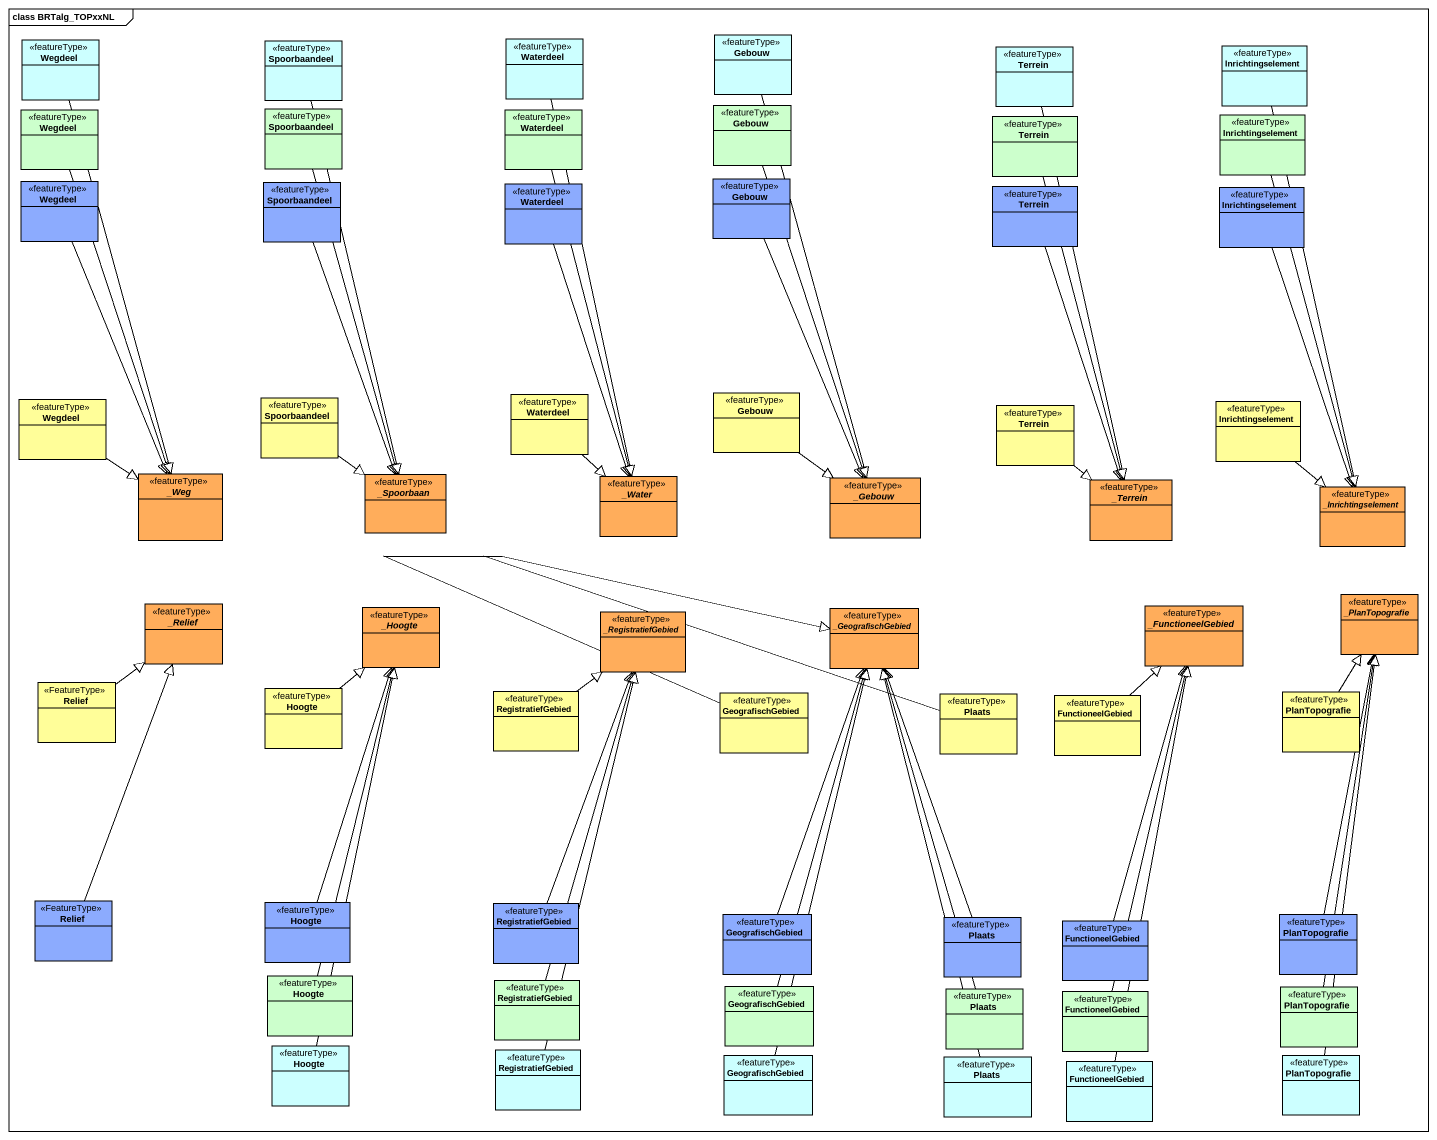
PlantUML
@startuml
mainframe class BRTalg_TOPxxNL
hide circle
hide empty members
class Gebouw <<featureType>> #CCFFFF
class Wegdeel <<featureType>> #CCFFFF
class Spoorbaandeel <<featureType>> #CCFFFF
class Waterdeel <<featureType>> #CCFFFF
class Terrein <<featureType>> #CCFFFF
class Inrichtingselement <<featureType>> #CCFFFF
class "Wegdeel" as Wegdeel_2 <<featureType>> #CCFFCC
class "Spoorbaandeel" as Spoorbaandeel_2 <<featureType>> #CCFFCC
class "Waterdeel" as Waterdeel_2 <<featureType>> #CCFFCC
class "Gebouw" as Gebouw_2 <<featureType>> #CCFFCC
class "Terrein" as Terrein_2 <<featureType>> #CCFFCC
class "Inrichtingselement" as Inrichtingselement_2 <<featureType>> #CCFFCC
class "Wegdeel" as Wegdeel_3 <<featureType>> #8CABFE
class "Spoorbaandeel" as Spoorbaandeel_3 <<featureType>> #8CABFE
class "Waterdeel" as Waterdeel_3 <<featureType>> #8CABFE
class "Gebouw" as Gebouw_3 <<featureType>> #8CABFE
class "Terrein" as Terrein_3 <<featureType>> #8CABFE
class "Inrichtingselement" as Inrichtingselement_3 <<featureType>> #8CABFE
class "Wegdeel" as Wegdeel_4 <<featureType>> #FFFE99
class "Spoorbaandeel" as Spoorbaandeel_4 <<featureType>> #FFFE99
class "Waterdeel" as Waterdeel_4 <<featureType>> #FFFE99
class "Gebouw" as Gebouw_4 <<featureType>> #FFFE99
class "Terrein" as Terrein_4 <<featureType>> #FFFE99
class "Inrichtingselement" as Inrichtingselement_4 <<featureType>> #FFFE99
abstract class "_Weg" as Weg <<featureType>> #FFAD5B
abstract class "_Spoorbaan" as Spoorbaan <<featureType>> #FFAD5B
abstract class "_Water" as Water <<featureType>> #FFAD5B
abstract class "_Gebouw" as Gebouw_5 <<featureType>> #FFAD5B
abstract class "_Terrein" as Terrein_5 <<featureType>> #FFAD5B
abstract class "_Inrichtingselement" as Inrichtingselement_5 <<featureType>> #FFAD5B
abstract class "_Relief" as Relief <<featureType>> #FFAD5B
abstract class "_Hoogte" as Hoogte <<featureType>> #FFAD5B
abstract class "_RegistratiefGebied" as RegistratiefGebied <<featureType>> #FFAD5B
abstract class "_GeografischGebied" as GeografischGebied <<featureType>> #FFAD5B
abstract class "_FunctioneelGebied" as FunctioneelGebied <<featureType>> #FFAD5B
abstract class "_PlanTopografie" as PlanTopografie <<featureType>> #FFAD5B
class "Relief" as Relief_2 <<FeatureType>> #FFFE99
class "Hoogte" as Hoogte_2 <<featureType>> #FFFE99
class "RegistratiefGebied" as RegistratiefGebied_2 <<featureType>> #FFFE99
class "GeografischGebied" as GeografischGebied_2 <<featureType>> #FFFE99
class Plaats <<featureType>> #FFFE99
class "FunctioneelGebied" as FunctioneelGebied_2 <<featureType>> #FFFE99
class "PlanTopografie" as PlanTopografie_2 <<featureType>> #FFFE99
class "Relief" as Relief_3 <<FeatureType>> #8CABFE
class "Hoogte" as Hoogte_3 <<featureType>> #8CABFE
class "RegistratiefGebied" as RegistratiefGebied_3 <<featureType>> #8CABFE
class "GeografischGebied" as GeografischGebied_3 <<featureType>> #8CABFE
class "Plaats" as Plaats_2 <<featureType>> #8CABFE
class "FunctioneelGebied" as FunctioneelGebied_3 <<featureType>> #8CABFE
class "PlanTopografie" as PlanTopografie_3 <<featureType>> #8CABFE
class "Hoogte" as Hoogte_4 <<featureType>> #CCFFCC
class "RegistratiefGebied" as RegistratiefGebied_4 <<featureType>> #CCFFCC
class "GeografischGebied" as GeografischGebied_4 <<featureType>> #CCFFCC
class "Plaats" as Plaats_3 <<featureType>> #CCFFCC
class "FunctioneelGebied" as FunctioneelGebied_4 <<featureType>> #CCFFCC
class "PlanTopografie" as PlanTopografie_4 <<featureType>> #CCFFCC
class "Hoogte" as Hoogte_5 <<featureType>> #CCFFFF
class "RegistratiefGebied" as RegistratiefGebied_5 <<featureType>> #CCFFFF
class "GeografischGebied" as GeografischGebied_5 <<featureType>> #CCFFFF
class "Plaats" as Plaats_4 <<featureType>> #CCFFFF
class "FunctioneelGebied" as FunctioneelGebied_5 <<featureType>> #CCFFFF
class "PlanTopografie" as PlanTopografie_5 <<featureType>> #CCFFFF
Gebouw --|> Gebouw_5
Wegdeel --|> Weg
Spoorbaandeel --|> Spoorbaan
Waterdeel --|> Water
Terrein --|> Terrein_5
Inrichtingselement --|> Inrichtingselement_5
Wegdeel_2 --|> Weg
Spoorbaandeel_2 --|> Spoorbaan
Waterdeel_2 --|> Water
Gebouw_2 --|> Gebouw_5
Terrein_2 --|> Terrein_5
Inrichtingselement_2 --|> Inrichtingselement_5
Wegdeel_3 --|> Weg
Spoorbaandeel_3 --|> Spoorbaan
Waterdeel_3 --|> Water
Gebouw_3 --|> Gebouw_5
Terrein_3 --|> Terrein_5
Inrichtingselement_3 --|> Inrichtingselement_5
Wegdeel_4 --|> Weg
Spoorbaandeel_4 --|> Spoorbaan
Waterdeel_4 --|> Water
Gebouw_4 --|> Gebouw_5
Terrein_4 --|> Terrein_5
Inrichtingselement_4 --|> Inrichtingselement_5
Relief_2 -up-|> Relief
Hoogte_2 -up-|> Hoogte
RegistratiefGebied_2 -up-|> RegistratiefGebied
GeografischGebied_2 -up-|> GeografischGebied
Plaats -up-|> GeografischGebied
FunctioneelGebied_2 -up-|> FunctioneelGebied
PlanTopografie_2 -up-|> PlanTopografie
Relief_3 -up-|> Relief
Hoogte_3 -up-|> Hoogte
RegistratiefGebied_3 -up-|> RegistratiefGebied
GeografischGebied_3 -up-|> GeografischGebied
Plaats_2 -up-|> GeografischGebied
FunctioneelGebied_3 -up-|> FunctioneelGebied
PlanTopografie_3 -up-|> PlanTopografie
Hoogte_4 -up-|> Hoogte
RegistratiefGebied_4 -up-|> RegistratiefGebied
GeografischGebied_4 -up-|> GeografischGebied
Plaats_3 -up-|> GeografischGebied
FunctioneelGebied_4 -up-|> FunctioneelGebied
PlanTopografie_4 -up-|> PlanTopografie
Hoogte_5 -up-|> Hoogte
RegistratiefGebied_5 -up-|> RegistratiefGebied
GeografischGebied_5 -up-|> GeografischGebied
Plaats_4 -up-|> GeografischGebied
FunctioneelGebied_5 -up-|> FunctioneelGebied
PlanTopografie_5 -up-|> PlanTopografie
@enduml
